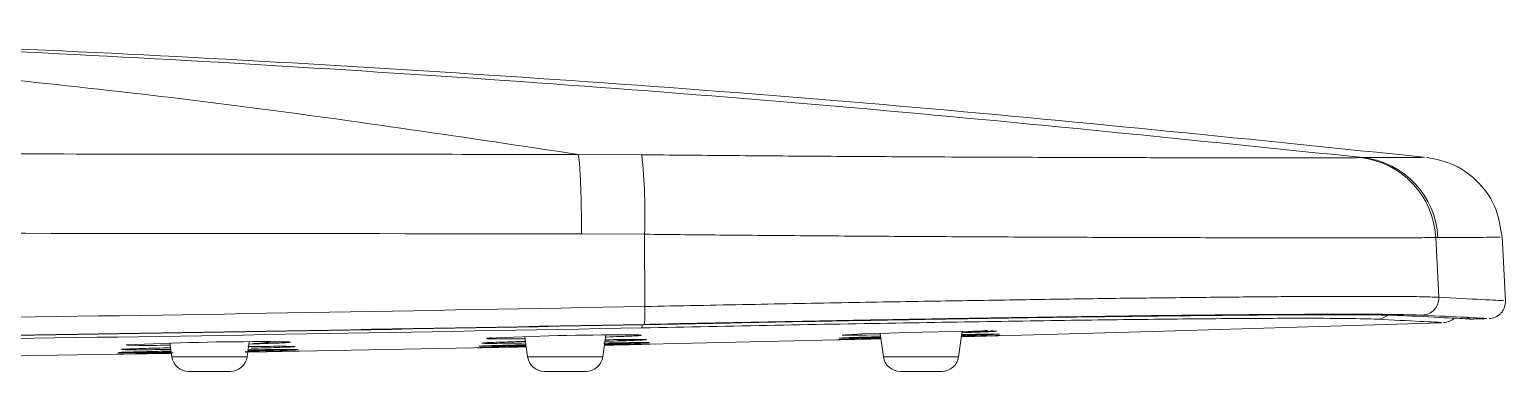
# Model space of a CAD drawing. Extents: x 3627 to 4221, y 1255 to 1675.
# Drawn here: x 3829.76 to 3847.18, y 1618 to 1622.03 of the extents above; entities that cross this region are included whole.
import ezdxf

# ---------------------------------------------------------------- set-up
doc = ezdxf.new("R2010")
doc.units = 0
doc.header["$LTSCALE"] = 7
doc.header["$MEASUREMENT"] = 0
doc.layers.get('0').update_dxf_attribs({"color": 2, "linetype": 'CONTINUOUS'})

msp = doc.modelspace()

# ---------------------------------------------------------------- linework, layer by layer
at = {"color": 7, "linetype": 'Continuous', "lineweight": 15}
for p, q in [((3836.983, 1620.553), (3836.232, 1620.557)), ((3845.471, 1620.52), (3845.498, 1620.52)), ((3837.016, 1619.616), (3836.273, 1619.621)), ((3837.016, 1619.616), (3837.019, 1618.765)), ((3846.357, 1619.577), (3846.384, 1619.578)), ((3846.393, 1618.873), (3846.357, 1619.577)), ((3847.181, 1618.831), (3847.141, 1619.59)), ((3835.604, 1618.409), (3835.637, 1618.172)), ((3836.525, 1618.172), (3836.561, 1618.43)), ((3836.727, 1618.312), (3839.807, 1618.384)), ((3839.798, 1618.448), (3839.837, 1618.172)), ((3840.725, 1618.172), (3840.767, 1618.473)), ((3841.064, 1618.47), (3841.13, 1618.469)), ((3831.414, 1618.335), (3831.437, 1618.172)), ((3832.325, 1618.172), (3832.35, 1618.35)), ((3836.856, 1618.339), (3836.719, 1618.337)), ((3836.987, 1618.371), (3837.021, 1618.374)), ((3835.835, 1618), (3836.327, 1618))]:
    msp.add_line(p, q, dxfattribs=at)
at = {"color": 8, "linetype": 'Continuous', "lineweight": 15}
for p, q in [((3831.437, 1618.172), (3832.325, 1618.172)), ((3835.637, 1618.172), (3836.525, 1618.172)), ((3839.837, 1618.172), (3840.725, 1618.172))]:
    msp.add_line(p, q, dxfattribs=at)
at = {"color": 7, "linetype": 'Continuous', "lineweight": 15, "flags": 128}
for points in [[(3840.77, 1618.409), (3843.153, 1618.474), (3846.421, 1618.574)], [(3846.758, 1618.615), (3846.783, 1618.616), (3846.808, 1618.617), (3846.833, 1618.618), (3846.857, 1618.618), (3846.882, 1618.619), (3846.907, 1618.62), (3846.932, 1618.621), (3846.956, 1618.622)], [(3839.8, 1618.431), (3839.799, 1618.431), (3839.638, 1618.428), (3839.507, 1618.426), (3839.414, 1618.426), (3839.362, 1618.427), (3839.352, 1618.429), (3839.388, 1618.432), (3839.466, 1618.436), (3839.583, 1618.441), (3839.731, 1618.446), (3839.905, 1618.452), (3840.097, 1618.457), (3840.297, 1618.462), (3840.678, 1618.471), (3840.902, 1618.475), (3840.908, 1618.476), (3840.91, 1618.476), (3840.911, 1618.476), (3840.911, 1618.476), (3840.911, 1618.476), (3840.911, 1618.476), (3840.911, 1618.476), (3840.911, 1618.476), (3840.911, 1618.476), (3840.911, 1618.476), (3840.911, 1618.476), (3840.911, 1618.476), (3840.911, 1618.476), (3840.911, 1618.476), (3840.911, 1618.476), (3840.911, 1618.476), (3840.911, 1618.476), (3840.911, 1618.476), (3840.911, 1618.476), (3840.911, 1618.476), (3840.911, 1618.476), (3840.911, 1618.476), (3840.911, 1618.476), (3840.911, 1618.476), (3840.911, 1618.476), (3840.911, 1618.476), (3840.911, 1618.476), (3840.911, 1618.476), (3840.911, 1618.476), (3840.911, 1618.476), (3840.911, 1618.476), (3840.911, 1618.476), (3840.911, 1618.476), (3840.911, 1618.476), (3840.911, 1618.476), (3840.911, 1618.476), (3840.911, 1618.476), (3840.911, 1618.476), (3840.911, 1618.476), (3840.911, 1618.476), (3840.911, 1618.476), (3840.911, 1618.476), (3840.911, 1618.476), (3840.911, 1618.476), (3840.911, 1618.476), (3840.911, 1618.476), (3840.912, 1618.476), (3840.92, 1618.476), (3840.94, 1618.476), (3840.941, 1618.476), (3840.948, 1618.476), (3840.968, 1618.476), (3841.109, 1618.477), (3841.109, 1618.477)], [(3828.746, 1618.174), (3830.082, 1618.192), (3831.026, 1618.206)], [(3832.301, 1618.232), (3832.348, 1618.232), (3832.548, 1618.235), (3832.715, 1618.238), (3832.839, 1618.239), (3832.917, 1618.24), (3832.944, 1618.24), (3832.917, 1618.239), (3832.841, 1618.237), (3832.561, 1618.232), (3832.319, 1618.228), (3832.311, 1618.227), (3832.309, 1618.227), (3832.308, 1618.227), (3832.308, 1618.227), (3832.308, 1618.227)], [(3832.333, 1618.227), (3833.35, 1618.245), (3835.62, 1618.289)]]:
    msp.add_lwpolyline(points, dxfattribs=at)
at = {"color": 7, "linetype": 'Continuous', "lineweight": 15}
for centre, radius, start, end in [((3830.827, 1619.868), 6.195, 357.6636, 6.3475), ((3845.362, 1619.529), 0.996, 2.7503, 83.7364), ((3845.389, 1619.53), 0.996, 2.7422, 83.7176), ((3835.957, 1618.69), 1.065, 352.6971, 4.0434), ((3846.194, 1618.862), 0.199, 272.2597, 3.1894), ((3836.785, 1586.095), 32.336, 89.9307, 92.8766), ((3841.195, 1604.453), 13.987, 90.0612, 91.7427), ((3841.4, 1599.676), 18.747, 90.5683, 91.927), ((3832.519, 1583.304), 35.047, 89.8607, 92.6478), ((3837.024, 1598.842), 19.498, 89.9908, 91.4309), ((3836.871, 1602.813), 15.563, 89.7566, 91.1691), ((3831.635, 1618.2), 0.2, 187.9696, 270), ((3832.127, 1618.2), 0.2, 270, 352.0304), ((3835.835, 1618.2), 0.2, 187.9696, 270), ((3836.327, 1618.2), 0.2, 270, 352.0304), ((3840.035, 1618.2), 0.2, 187.9696, 270), ((3840.527, 1618.2), 0.2, 270, 352.0304)]:
    msp.add_arc(centre, radius, start, end, dxfattribs=at)
at = {"color": 8, "linetype": 'Continuous', "lineweight": 15}
for centre, radius, start, end in [((3836.837, 1618.553), 0.153, 344.7273, 0.5436), ((3845.661, 1618.812), 0.197, 271.9542, 309.4784)]:
    msp.add_arc(centre, radius, start, end, dxfattribs=at)
at = {"color": 7, "linetype": 'Continuous', "lineweight": 15}
for points, knots in [([(3820.442, 1622.028), (3821.761, 1621.98), (3824.398, 1621.883), (3828.35, 1621.571), (3832.297, 1621.147), (3834.92, 1620.754), (3836.232, 1620.557)], [0, 0, 0, 0, 0.25, 0.5, 0.75, 1, 1, 1, 1]), ([(3845.498, 1620.52), (3843.499, 1620.725), (3839.502, 1621.135), (3833.491, 1621.572), (3827.475, 1621.89), (3823.46, 1621.982), (3821.452, 1622.028)], [0, 0, 0, 0, 0.25, 0.5, 0.75, 1, 1, 1, 1]), ([(3846.22, 1620.524), (3844.222, 1620.73), (3840.161, 1621.147), (3834.02, 1621.587), (3827.854, 1621.903), (3823.755, 1621.986), (3821.727, 1622.027)], [0, 0, 0, 0, 0.245525, 0.498892, 0.75222, 1, 1, 1, 1]), ([(3836.232, 1620.557), (3835.624, 1620.557), (3834.326, 1620.559), (3832.254, 1620.56), (3830.511, 1620.562), (3829.17, 1620.563), (3828.305, 1620.563), (3827.393, 1620.564), (3826.396, 1620.565), (3825.345, 1620.565), (3824.288, 1620.566), (3823.133, 1620.566), (3821.913, 1620.567), (3820.659, 1620.567), (3819.567, 1620.568), (3818.637, 1620.568), (3817.869, 1620.568), (3817.135, 1620.568), (3816.346, 1620.568), (3815.297, 1620.568), (3814.006, 1620.568), (3812.455, 1620.567), (3810.739, 1620.566), (3808.862, 1620.566), (3806.906, 1620.564), (3804.886, 1620.563), (3802.937, 1620.561), (3801.114, 1620.56), (3799.539, 1620.558), (3798.573, 1620.557), (3798.131, 1620.557)], [0, 0, 0, 0, 0.047892, 0.102295, 0.16321, 0.185188, 0.207905, 0.231359, 0.256927, 0.286406, 0.314145, 0.340145, 0.377287, 0.410182, 0.43883, 0.463231, 0.483385, 0.49929, 0.520974, 0.545454, 0.581861, 0.62257, 0.667581, 0.716896, 0.770329, 0.821578, 0.875956, 0.92382, 0.965168, 1, 1, 1, 1]), ([(3836.273, 1619.621), (3836.273, 1619.731), (3836.271, 1619.957), (3836.262, 1620.252), (3836.249, 1620.473), (3836.237, 1620.529), (3836.232, 1620.557)], [0, 0, 0, 0, 0.2425776, 0.5000009, 0.7574274, 1, 1, 1, 1]), ([(3845.471, 1620.52), (3845.47, 1620.52), (3845.468, 1620.519), (3845.459, 1620.519), (3845.422, 1620.519), (3845.341, 1620.518), (3845.206, 1620.517), (3845.052, 1620.517), (3844.89, 1620.516), (3844.708, 1620.516), (3844.505, 1620.516), (3844.285, 1620.516), (3844.063, 1620.516), (3843.832, 1620.517), (3843.577, 1620.517), (3843.26, 1620.518), (3842.919, 1620.519), (3842.503, 1620.52), (3842.031, 1620.521), (3841.415, 1620.524), (3840.764, 1620.526), (3839.956, 1620.53), (3839.052, 1620.536), (3838.018, 1620.543), (3837.329, 1620.55), (3836.983, 1620.553)], [0, 0, 0, 0, 0.000512, 0.004106, 0.013698, 0.057378, 0.104862, 0.141388, 0.177605, 0.214261, 0.250805, 0.286555, 0.322388, 0.350807, 0.384209, 0.424143, 0.46947, 0.503747, 0.562593, 0.617394, 0.685642, 0.744527, 0.83338, 0.916518, 1, 1, 1, 1]), ([(3847.14, 1619.581), (3847.123, 1619.694), (3847.088, 1619.928), (3846.883, 1620.23), (3846.593, 1620.451), (3846.362, 1620.5), (3846.25, 1620.523)], [0, 0, 0, 0, 0.242031, 0.499919, 0.757851, 1, 1, 1, 1]), ([(3836.273, 1619.621), (3833.093, 1619.624), (3826.732, 1619.631), (3817.181, 1619.634), (3807.631, 1619.631), (3801.27, 1619.624), (3798.089, 1619.621)], [0, 0, 0, 0, 0.25, 0.5, 0.75, 1, 1, 1, 1]), ([(3846.357, 1619.577), (3846.29, 1619.577), (3846.156, 1619.575), (3845.792, 1619.574), (3845.379, 1619.573), (3844.961, 1619.573), (3844.579, 1619.574), (3844.159, 1619.575), (3843.703, 1619.576), (3843.061, 1619.577), (3842.209, 1619.58), (3841.136, 1619.585), (3840.06, 1619.591), (3839.006, 1619.598), (3837.995, 1619.606), (3837.334, 1619.613), (3837.016, 1619.616)], [0, 0, 0, 0, 0.08361, 0.167133, 0.250571, 0.30061, 0.350618, 0.400594, 0.450539, 0.500453, 0.597116, 0.688419, 0.77436, 0.854938, 0.930152, 1, 1, 1, 1]), ([(3837.019, 1618.765), (3834.374, 1618.716), (3829.086, 1618.618), (3821.149, 1618.556), (3813.213, 1618.556), (3805.276, 1618.619), (3799.989, 1618.716), (3797.344, 1618.765)], [0, 0, 0, 0, 0.2001342, 0.4000874, 0.5999125, 0.7998657, 1, 1, 1, 1]), ([(3846.393, 1618.873), (3846.326, 1618.876), (3846.192, 1618.881), (3845.829, 1618.884), (3845.353, 1618.885), (3844.757, 1618.883), (3844.053, 1618.877), (3843.272, 1618.869), (3842.424, 1618.859), (3841.513, 1618.845), (3840.507, 1618.83), (3839.414, 1618.811), (3838.243, 1618.789), (3837.431, 1618.773), (3837.019, 1618.765)], [0, 0, 0, 0, 0.083137, 0.166369, 0.249696, 0.333121, 0.416647, 0.500274, 0.576589, 0.65569, 0.737581, 0.822261, 0.909734, 1, 1, 1, 1]), ([(3846.987, 1618.623), (3847.013, 1618.626), (3847.052, 1618.632), (3847.098, 1618.659), (3847.129, 1618.686), (3847.154, 1618.72), (3847.177, 1618.768), (3847.179, 1618.807), (3847.181, 1618.833)], [0, 0, 0, 0, 0.2391121, 0.3681212, 0.4999239, 0.6317858, 0.7607783, 1, 1, 1, 1]), ([(3837.013, 1618.554), (3834.371, 1618.506), (3829.086, 1618.408), (3821.15, 1618.345), (3813.213, 1618.345), (3805.276, 1618.408), (3799.992, 1618.506), (3797.35, 1618.554)], [0, 0, 0, 0, 0.199978, 0.399971, 0.600025, 0.800016, 1, 1, 1, 1]), ([(3845.668, 1618.615), (3845.566, 1618.619), (3845.363, 1618.625), (3844.723, 1618.627), (3843.862, 1618.623), (3842.776, 1618.612), (3841.509, 1618.595), (3840.092, 1618.572), (3838.571, 1618.545), (3837.514, 1618.524), (3836.985, 1618.513)], [0, 0, 0, 0, 0.124797, 0.249612, 0.374636, 0.499734, 0.624768, 0.749864, 0.8749, 1, 1, 1, 1]), ([(3846.006, 1618.656), (3845.942, 1618.659), (3845.814, 1618.664), (3845.465, 1618.667), (3845.007, 1618.668), (3844.436, 1618.666), (3843.761, 1618.66), (3842.99, 1618.652), (3842.135, 1618.641), (3841.205, 1618.628), (3840.213, 1618.611), (3839.173, 1618.593), (3838.098, 1618.572), (3837.367, 1618.557), (3837, 1618.55)], [0, 0, 0, 0, 0.083397, 0.166233, 0.249612, 0.333075, 0.416254, 0.499734, 0.583233, 0.666354, 0.749862, 0.833429, 0.91644, 1, 1, 1, 1]), ([(3846.202, 1618.663), (3846.136, 1618.665), (3846.005, 1618.67), (3845.648, 1618.674), (3845.179, 1618.675), (3844.596, 1618.672), (3843.907, 1618.667), (3843.119, 1618.659), (3842.246, 1618.647), (3841.297, 1618.633), (3840.285, 1618.617), (3839.225, 1618.598), (3838.131, 1618.577), (3837.386, 1618.562), (3837.013, 1618.554)], [0, 0, 0, 0, 0.083557, 0.166567, 0.25014, 0.333647, 0.416771, 0.500271, 0.583748, 0.666931, 0.750394, 0.833766, 0.916601, 1, 1, 1, 1]), ([(3845.668, 1618.615), (3845.85, 1618.606), (3846.214, 1618.587), (3846.443, 1618.576), (3846.426, 1618.577), (3846.421, 1618.577)], [0, 0, 0, 0, 0.401339, 0.80067, 1, 1, 1, 1]), ([(3846.006, 1618.656), (3846.188, 1618.647), (3846.553, 1618.628), (3846.781, 1618.617), (3846.764, 1618.617), (3846.758, 1618.618)], [0, 0, 0, 0, 0.400232, 0.800097, 1, 1, 1, 1]), ([(3846.448, 1618.575), (3846.473, 1618.579), (3846.512, 1618.585), (3846.554, 1618.608), (3846.569, 1618.622), (3846.574, 1618.627)], [0, 0, 0, 0, 0.547872, 0.843384, 1, 1, 1, 1]), ([(3846.719, 1618.642), (3846.724, 1618.638), (3846.734, 1618.63), (3846.758, 1618.618), (3846.777, 1618.617), (3846.79, 1618.616)], [0, 0, 0, 0, 0.2629686, 0.5205609, 1, 1, 1, 1]), ([(3837, 1618.55), (3834.36, 1618.501), (3829.079, 1618.404), (3821.148, 1618.341), (3813.215, 1618.341), (3805.284, 1618.404), (3800.003, 1618.501), (3797.362, 1618.55)], [0, 0, 0, 0, 0.19998, 0.399972, 0.600032, 0.800026, 1, 1, 1, 1]), ([(3797.378, 1618.513), (3800.018, 1618.464), (3805.296, 1618.367), (3813.22, 1618.304), (3821.143, 1618.304), (3829.067, 1618.367), (3834.345, 1618.464), (3836.985, 1618.513)], [0, 0, 0, 0, 0.200089, 0.400044, 0.599956, 0.799911, 1, 1, 1, 1]), ([(3835.607, 1618.385), (3835.607, 1618.385), (3835.545, 1618.385), (3835.44, 1618.383), (3835.305, 1618.383), (3835.211, 1618.384), (3835.152, 1618.385), (3835.151, 1618.387), (3835.151, 1618.388)], [0, 0, 0, 0, 0.0004209, 0.200155, 0.4001264, 0.599725, 0.799491, 1, 1, 1, 1]), ([(3835.205, 1618.4), (3835.204, 1618.399), (3835.203, 1618.397), (3835.2, 1618.395), (3835.198, 1618.394), (3835.197, 1618.394), (3835.196, 1618.393), (3835.195, 1618.393), (3835.194, 1618.393), (3835.191, 1618.392), (3835.185, 1618.39), (3835.169, 1618.388), (3835.153, 1618.388), (3835.159, 1618.389), (3835.162, 1618.39)], [0, 0, 0, 0, 0.058776, 0.076825, 0.083507, 0.086578, 0.089601, 0.092737, 0.096197, 0.104354, 0.12801, 0.213185, 0.574298, 1, 1, 1, 1]), ([(3836.824, 1618.43), (3836.874, 1618.43), (3836.985, 1618.43), (3836.988, 1618.425), (3836.936, 1618.42), (3836.85, 1618.416), (3836.726, 1618.411), (3836.623, 1618.407), (3836.561, 1618.405), (3836.558, 1618.405)], [0, 0, 0, 0, 0.192885, 0.43374, 0.573629, 0.71374, 0.853484, 0.993245, 1, 1, 1, 1]), ([(3836.771, 1618.413), (3836.76, 1618.412), (3836.737, 1618.412), (3836.709, 1618.411), (3836.691, 1618.411), (3836.688, 1618.411), (3836.687, 1618.411), (3836.686, 1618.411), (3836.686, 1618.412), (3836.685, 1618.412), (3836.685, 1618.412), (3836.685, 1618.412), (3836.685, 1618.412)], [0, 0, 0, 0, 0.449421, 0.894364, 0.945152, 0.962488, 0.97503, 0.979853, 0.984043, 0.988033, 0.992195, 1, 1, 1, 1]), ([(3839.807, 1618.385), (3839.767, 1618.384), (3839.664, 1618.381), (3839.528, 1618.378), (3839.405, 1618.375), (3839.324, 1618.374), (3839.289, 1618.373), (3839.302, 1618.374), (3839.36, 1618.376), (3839.462, 1618.379), (3839.606, 1618.383), (3839.724, 1618.386), (3839.798, 1618.388), (3839.806, 1618.388)], [0, 0, 0, 0, 0.065422, 0.167948, 0.2702, 0.372475, 0.474867, 0.577073, 0.679365, 0.782036, 0.884567, 0.986829, 1, 1, 1, 1]), ([(3839.805, 1618.399), (3839.755, 1618.398), (3839.646, 1618.395), (3839.509, 1618.393), (3839.398, 1618.391), (3839.33, 1618.391), (3839.307, 1618.391), (3839.329, 1618.393), (3839.397, 1618.397), (3839.509, 1618.401), (3839.645, 1618.405), (3839.754, 1618.408), (3839.803, 1618.41)], [0, 0, 0, 0, 0.085863, 0.18939, 0.292941, 0.396611, 0.50009, 0.603658, 0.707605, 0.811411, 0.914947, 1, 1, 1, 1]), ([(3841.214, 1618.423), (3841.215, 1618.423), (3841.217, 1618.422), (3841.059, 1618.417), (3840.896, 1618.413), (3840.794, 1618.41), (3840.753, 1618.409)], [0, 0, 0, 0, 0.288475, 0.648692, 0.857905, 1, 1, 1, 1]), ([(3841.109, 1618.477), (3841.139, 1618.476), (3841.207, 1618.476), (3841.145, 1618.471), (3841.038, 1618.466), (3840.918, 1618.461), (3840.814, 1618.458), (3840.765, 1618.456)], [0, 0, 0, 0, 0.228683, 0.514223, 0.680064, 0.846176, 1, 1, 1, 1]), ([(3841.18, 1618.441), (3841.197, 1618.44), (3841.234, 1618.44), (3841.126, 1618.435), (3840.98, 1618.43), (3840.866, 1618.427), (3840.787, 1618.424), (3840.768, 1618.424)], [0, 0, 0, 0, 0.254987, 0.573385, 0.758312, 0.943533, 1, 1, 1, 1]), ([(3840.859, 1618.459), (3840.851, 1618.459), (3840.842, 1618.459), (3840.831, 1618.459), (3840.828, 1618.459), (3840.827, 1618.459), (3840.827, 1618.459), (3840.826, 1618.459), (3840.826, 1618.459), (3840.826, 1618.459), (3840.826, 1618.459), (3840.832, 1618.461), (3840.881, 1618.465), (3840.976, 1618.474), (3841.029, 1618.482), (3841.061, 1618.487)], [0, 0, 0, 0, 0.057371, 0.067672, 0.070957, 0.072216, 0.073276, 0.074226, 0.075188, 0.076244, 0.077495, 0.084984, 0.160101, 0.49645, 1, 1, 1, 1]), ([(3840.899, 1618.467), (3840.905, 1618.467), (3840.985, 1618.469), (3841.026, 1618.469), (3841.064, 1618.47)], [0, 0, 0, 0, 0.077892, 1, 1, 1, 1]), ([(3831.431, 1618.213), (3831.33, 1618.212), (3831.158, 1618.209), (3830.979, 1618.207), (3830.862, 1618.205), (3830.793, 1618.204), (3830.779, 1618.205), (3830.817, 1618.206), (3830.904, 1618.208), (3831.039, 1618.21), (3831.217, 1618.214), (3831.359, 1618.216), (3831.444, 1618.218), (3831.453, 1618.218)], [0, 0, 0, 0, 0.13604, 0.230692, 0.325458, 0.419947, 0.51441, 0.608948, 0.703786, 0.799111, 0.8941, 0.988803, 1, 1, 1, 1]), ([(3831.429, 1618.227), (3831.333, 1618.225), (3831.168, 1618.223), (3830.994, 1618.222), (3830.879, 1618.221), (3830.812, 1618.222), (3830.797, 1618.223), (3830.834, 1618.225), (3830.92, 1618.228), (3831.053, 1618.231), (3831.223, 1618.235), (3831.36, 1618.238), (3831.427, 1618.239)], [0, 0, 0, 0, 0.1336227, 0.2300633, 0.3266188, 0.4228893, 0.5191304, 0.6154593, 0.7120851, 0.8091841, 0.9059628, 1, 1, 1, 1]), ([(3830.85, 1618.258), (3830.846, 1618.258), (3830.834, 1618.26), (3830.87, 1618.262), (3830.951, 1618.266), (3831.08, 1618.27), (3831.239, 1618.274), (3831.364, 1618.277), (3831.422, 1618.278)], [0, 0, 0, 0, 0.104689, 0.28785, 0.471562, 0.656122, 0.840122, 1, 1, 1, 1]), ([(3831.425, 1618.258), (3831.339, 1618.257), (3831.186, 1618.256), (3831.025, 1618.255), (3830.911, 1618.255), (3830.874, 1618.256), (3830.856, 1618.257)], [0, 0, 0, 0, 0.299177, 0.532849, 0.76678, 1, 1, 1, 1]), ([(3831.418, 1618.308), (3831.378, 1618.308), (3831.274, 1618.307), (3831.136, 1618.307), (3831.011, 1618.307), (3830.924, 1618.309), (3830.906, 1618.311), (3830.896, 1618.312)], [0, 0, 0, 0, 0.13487, 0.35113, 0.567, 0.783079, 1, 1, 1, 1]), ([(3832.335, 1618.293), (3832.397, 1618.294), (3832.524, 1618.295), (3832.679, 1618.296), (3832.799, 1618.296), (3832.874, 1618.294), (3832.9, 1618.292), (3832.874, 1618.289), (3832.779, 1618.285), (3832.599, 1618.279), (3832.428, 1618.275), (3832.375, 1618.274)], [0, 0, 0, 0, 0.096806, 0.199668, 0.302123, 0.404324, 0.506544, 0.609042, 0.711591, 0.912053, 1, 1, 1, 1]), ([(3832.337, 1618.254), (3832.337, 1618.254), (3832.412, 1618.256), (3832.541, 1618.256), (3832.707, 1618.258), (3832.831, 1618.259), (3832.909, 1618.259), (3832.935, 1618.258), (3832.908, 1618.256), (3832.81, 1618.252), (3832.606, 1618.247), (3832.409, 1618.243), (3832.335, 1618.241)], [0, 0, 0, 0, 0.001082, 0.100278, 0.199261, 0.297871, 0.396234, 0.494605, 0.593248, 0.691943, 0.884881, 1, 1, 1, 1]), ([(3832.604, 1618.35), (3832.667, 1618.35), (3832.808, 1618.35), (3832.849, 1618.346), (3832.826, 1618.341), (3832.76, 1618.337), (3832.651, 1618.332), (3832.511, 1618.328), (3832.398, 1618.325), (3832.346, 1618.323)], [0, 0, 0, 0, 0.1733648, 0.3898733, 0.5156188, 0.6415592, 0.7671675, 0.8927695, 1, 1, 1, 1]), ([(3832.511, 1618.328), (3832.495, 1618.327), (3832.47, 1618.327), (3832.437, 1618.326), (3832.42, 1618.326), (3832.412, 1618.326), (3832.41, 1618.326), (3832.409, 1618.326), (3832.409, 1618.326), (3832.409, 1618.326), (3832.409, 1618.327), (3832.409, 1618.327), (3832.41, 1618.327), (3832.421, 1618.329), (3832.484, 1618.333), (3832.587, 1618.342), (3832.639, 1618.349), (3832.664, 1618.352)], [0, 0, 0, 0, 0.111719, 0.169338, 0.202347, 0.210437, 0.211719, 0.212778, 0.213687, 0.214567, 0.215555, 0.216726, 0.219817, 0.229455, 0.314675, 0.672866, 1, 1, 1, 1]), ([(3835.13, 1618.28), (3835.126, 1618.28), (3835.086, 1618.279), (3835.05, 1618.279), (3835.033, 1618.279), (3835.07, 1618.28), (3835.153, 1618.282), (3835.281, 1618.286), (3835.439, 1618.289), (3835.563, 1618.292), (3835.62, 1618.293)], [0, 0, 0, 0, 0.012573, 0.156088, 0.299584, 0.443168, 0.587219, 0.732037, 0.876317, 1, 1, 1, 1]), ([(3835.618, 1618.303), (3835.567, 1618.302), (3835.451, 1618.3), (3835.301, 1618.298), (3835.172, 1618.296), (3835.089, 1618.296), (3835.053, 1618.297), (3835.065, 1618.298), (3835.126, 1618.301), (3835.233, 1618.305), (3835.381, 1618.309), (3835.513, 1618.312), (3835.599, 1618.314), (3835.617, 1618.315)], [0, 0, 0, 0, 0.077665, 0.177168, 0.276682, 0.376308, 0.475754, 0.575294, 0.67523, 0.775014, 0.87452, 0.973772, 1, 1, 1, 1]), ([(3835.614, 1618.335), (3835.561, 1618.334), (3835.446, 1618.332), (3835.301, 1618.331), (3835.186, 1618.33), (3835.115, 1618.331), (3835.087, 1618.333), (3835.108, 1618.336), (3835.177, 1618.34), (3835.288, 1618.344), (3835.432, 1618.349), (3835.552, 1618.352), (3835.611, 1618.354)], [0, 0, 0, 0, 0.087656, 0.189356, 0.291172, 0.392803, 0.494527, 0.59664, 0.698607, 0.800296, 0.901725, 1, 1, 1, 1]), ([(3835.62, 1618.289), (3835.536, 1618.288), (3835.386, 1618.285), (3835.256, 1618.282), (3835.213, 1618.281), (3835.206, 1618.281)], [0, 0, 0, 0, 0.512562, 0.913285, 1, 1, 1, 1]), ([(3836.545, 1618.313), (3836.601, 1618.314), (3836.723, 1618.316), (3836.872, 1618.319), (3836.991, 1618.321), (3837.066, 1618.322), (3837.09, 1618.322), (3837.064, 1618.321), (3836.969, 1618.318), (3836.782, 1618.314), (3836.604, 1618.31), (3836.544, 1618.309)], [0, 0, 0, 0, 0.088551, 0.190864, 0.292818, 0.394511, 0.496193, 0.598167, 0.700204, 0.899687, 1, 1, 1, 1]), ([(3837.027, 1618.34), (3837.05, 1618.34), (3837.103, 1618.339), (3837.004, 1618.335), (3836.862, 1618.331), (3836.717, 1618.327), (3836.6, 1618.324), (3836.546, 1618.323)], [0, 0, 0, 0, 0.231604, 0.520842, 0.688833, 0.857079, 1, 1, 1, 1]), ([(3836.937, 1618.376), (3836.976, 1618.376), (3837.065, 1618.376), (3837.022, 1618.372), (3836.929, 1618.367), (3836.808, 1618.362), (3836.68, 1618.358), (3836.584, 1618.356), (3836.551, 1618.355)], [0, 0, 0, 0, 0.207523, 0.466675, 0.617187, 0.767937, 0.918293, 1, 1, 1, 1]), ([(3836.819, 1618.363), (3836.798, 1618.362), (3836.766, 1618.361), (3836.727, 1618.36), (3836.709, 1618.361), (3836.706, 1618.361), (3836.704, 1618.361), (3836.704, 1618.361), (3836.703, 1618.361), (3836.703, 1618.361), (3836.703, 1618.361), (3836.703, 1618.361), (3836.705, 1618.362), (3836.712, 1618.363), (3836.752, 1618.368), (3836.805, 1618.372), (3836.832, 1618.376), (3836.837, 1618.377)], [0, 0, 0, 0, 0.218999, 0.353108, 0.36804, 0.373032, 0.376574, 0.37792, 0.379098, 0.380271, 0.381543, 0.38485, 0.389424, 0.422143, 0.477644, 0.892465, 1, 1, 1, 1]), ([(3836.839, 1618.365), (3836.887, 1618.369), (3836.935, 1618.373), (3836.96, 1618.373), (3836.96, 1618.373), (3836.961, 1618.373), (3836.962, 1618.373), (3836.965, 1618.373), (3836.977, 1618.372), (3836.991, 1618.371), (3836.987, 1618.37), (3836.986, 1618.37)], [0, 0, 0, 0, 0.58383, 0.583876, 0.58422, 0.585184, 0.58882, 0.602975, 0.658751, 0.880305, 1, 1, 1, 1]), ([(3831.635, 1618), (3831.638, 1618), (3831.643, 1618), (3831.674, 1618), (3831.706, 1618), (3831.745, 1618), (3831.802, 1618), (3831.881, 1618), (3831.96, 1618), (3832.017, 1618), (3832.056, 1618), (3832.088, 1618), (3832.119, 1618), (3832.124, 1618), (3832.127, 1618)], [0, 0, 0, 0, 0.119723, 0.184797, 0.250001, 0.315071, 0.380278, 0.5, 0.619722, 0.684788, 0.749999, 0.815065, 0.880277, 1, 1, 1, 1]), ([(3840.035, 1618), (3840.038, 1618), (3840.043, 1618), (3840.074, 1618), (3840.106, 1618), (3840.145, 1618), (3840.202, 1618), (3840.281, 1618), (3840.359, 1618), (3840.417, 1618), (3840.456, 1618), (3840.488, 1618), (3840.518, 1618), (3840.524, 1618), (3840.527, 1618)], [0, 0, 0, 0, 0.119717, 0.184791, 0.249995, 0.315068, 0.380278, 0.500001, 0.619721, 0.684793, 0.750004, 0.815071, 0.880283, 1, 1, 1, 1])]:
    msp.add_open_spline(points, degree=3, knots=knots, dxfattribs=at)
at = {"color": 8, "linetype": 'Continuous', "lineweight": 15}
for points, knots in [([(3846.22, 1620.523), (3846.225, 1620.523), (3846.242, 1620.523), (3846.023, 1620.522), (3845.673, 1620.521), (3845.498, 1620.52)], [0, 0, 0, 0, 0.199993, 0.599983, 1, 1, 1, 1]), ([(3847.111, 1619.581), (3847.117, 1619.581), (3847.133, 1619.581), (3846.912, 1619.58), (3846.56, 1619.578), (3846.384, 1619.578)], [0, 0, 0, 0, 0.2, 0.5999995, 1, 1, 1, 1]), ([(3847.149, 1618.835), (3847.155, 1618.834), (3847.172, 1618.834), (3846.943, 1618.845), (3846.576, 1618.864), (3846.393, 1618.873)], [0, 0, 0, 0, 0.2, 0.6, 1, 1, 1, 1]), ([(3846.956, 1618.624), (3846.962, 1618.624), (3846.979, 1618.623), (3846.75, 1618.635), (3846.385, 1618.654), (3846.202, 1618.663)], [0, 0, 0, 0, 0.199858, 0.599754, 1, 1, 1, 1])]:
    msp.add_open_spline(points, degree=3, knots=knots, dxfattribs=at)

doc.saveas('drawing.dxf')
